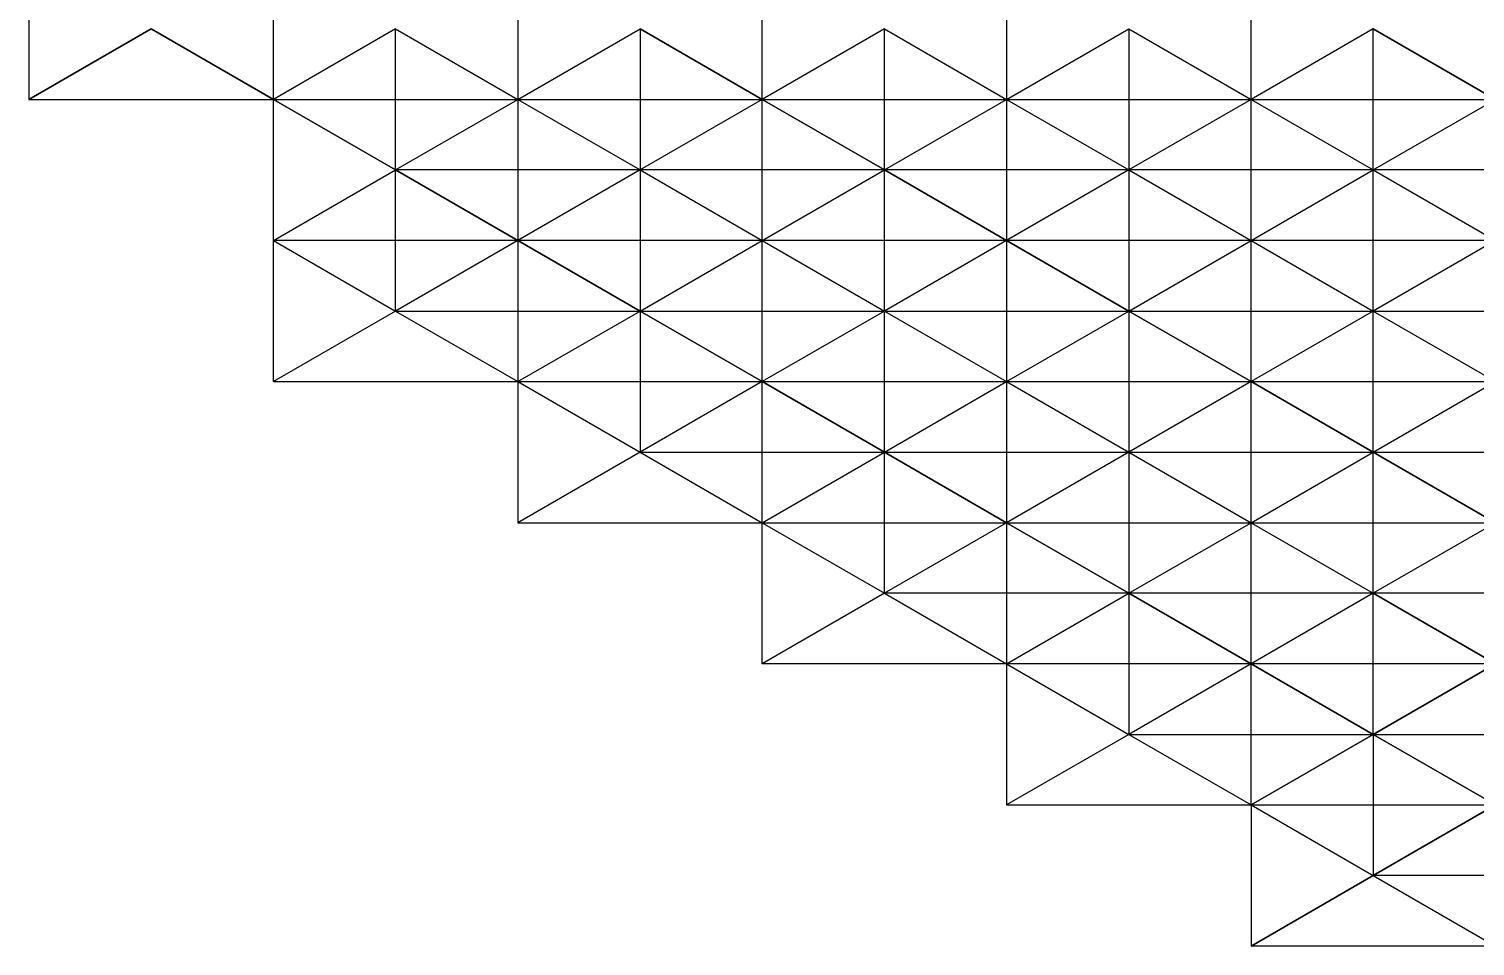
# Model space of a CAD drawing. Header units: millimetres. Extents: x 1123.9 to 1169.6, y 955.4 to 1004.6.
# Drawn here: x 1127.04 to 1139.33, y 956.56 to 964.36 of the extents above; entities that cross this region are included whole.
import ezdxf

# ---------------------------------------------------------------- set-up
doc = ezdxf.new("R2010")
doc.units = ezdxf.units.MM
for name, color, linetype in [('diagonals1', 3, 'Continuous'), ('diagonals2', 2, 'Continuous'), ('Layer1', 7, 'Continuous'), ('Layer2', 4, 'Continuous'), ('Layer3', 6, 'Continuous')]:
    doc.layers.add(name, color=color, linetype=linetype)

msp = doc.modelspace()

# ---------------------------------------------------------------- linework, layer by layer
at = {"layer": 'diagonals1'}
for p, q in [((1127.035, 963.756, 143.391), (1128.075, 964.356, 144.582)), ((1128.075, 964.356, 144.582), (1129.114, 963.756, 143.147)), ((1130.153, 964.356, 144.338), (1129.114, 963.756, 143.147)), ((1130.153, 964.356, 144.338), (1131.192, 963.756, 142.932)), ((1131.192, 963.756, 142.932), (1132.232, 964.356, 144.122)), ((1132.232, 964.356, 144.122), (1133.271, 963.756, 142.745)), ((1134.31, 964.356, 143.936), (1133.271, 963.756, 142.745)), ((1134.31, 964.356, 143.936), (1135.35, 963.756, 142.588)), ((1135.35, 963.756, 142.588), (1136.389, 964.356, 143.778)), ((1136.389, 964.356, 143.778), (1137.428, 963.756, 142.459)), ((1138.467, 964.356, 143.65), (1137.428, 963.756, 142.459)), ((1138.467, 964.356, 143.65), (1139.507, 963.756, 142.359)), ((1129.114, 963.756, 143.147), (1130.153, 963.156, 144.467)), ((1130.153, 963.156, 144.467), (1131.192, 963.756, 142.932)), ((1131.192, 963.756, 142.932), (1132.232, 963.156, 144.251)), ((1133.271, 963.756, 142.745), (1132.232, 963.156, 144.251)), ((1133.271, 963.756, 142.745), (1134.31, 963.156, 144.065)), ((1134.31, 963.156, 144.065), (1135.35, 963.756, 142.588)), ((1135.35, 963.756, 142.588), (1136.389, 963.156, 143.907)), ((1137.428, 963.756, 142.459), (1136.389, 963.156, 143.907)), ((1137.428, 963.756, 142.459), (1138.467, 963.156, 143.778)), ((1138.467, 963.156, 143.778), (1139.507, 963.756, 142.359)), ((1129.114, 962.556, 143.276), (1130.153, 963.156, 144.467)), ((1130.153, 963.156, 144.467), (1131.192, 962.556, 143.061)), ((1132.232, 963.156, 144.251), (1131.192, 962.556, 143.061)), ((1132.232, 963.156, 144.251), (1133.271, 962.556, 142.874)), ((1133.271, 962.556, 142.874), (1134.31, 963.156, 144.065)), ((1134.31, 963.156, 144.065), (1135.35, 962.556, 142.717)), ((1136.389, 963.156, 143.907), (1135.35, 962.556, 142.717)), ((1136.389, 963.156, 143.907), (1137.428, 962.556, 142.588)), ((1137.428, 962.556, 142.588), (1138.467, 963.156, 143.778)), ((1138.467, 963.156, 143.778), (1139.507, 962.556, 142.488)), ((1129.114, 962.556, 143.276), (1130.153, 961.956, 144.606)), ((1131.192, 962.556, 143.061), (1130.153, 961.956, 144.606)), ((1131.192, 962.556, 143.061), (1132.232, 961.956, 144.39)), ((1132.232, 961.956, 144.39), (1133.271, 962.556, 142.874)), ((1133.271, 962.556, 142.874), (1134.31, 961.956, 144.204)), ((1135.35, 962.556, 142.717), (1134.31, 961.956, 144.204)), ((1135.35, 962.556, 142.717), (1136.389, 961.956, 144.046)), ((1136.389, 961.956, 144.046), (1137.428, 962.556, 142.588)), ((1137.428, 962.556, 142.588), (1138.467, 961.956, 143.917)), ((1139.507, 962.556, 142.488), (1138.467, 961.956, 143.917)), ((1130.153, 961.956, 144.606), (1129.114, 961.356, 143.415)), ((1130.153, 961.956, 144.606), (1131.192, 961.356, 143.2)), ((1131.192, 961.356, 143.2), (1132.232, 961.956, 144.39)), ((1132.232, 961.956, 144.39), (1133.271, 961.356, 143.013)), ((1134.31, 961.956, 144.204), (1133.271, 961.356, 143.013)), ((1134.31, 961.956, 144.204), (1135.35, 961.356, 142.855)), ((1135.35, 961.356, 142.855), (1136.389, 961.956, 144.046)), ((1136.389, 961.956, 144.046), (1137.428, 961.356, 142.726)), ((1138.467, 961.956, 143.917), (1137.428, 961.356, 142.726)), ((1138.467, 961.956, 143.917), (1139.507, 961.356, 142.626)), ((1131.192, 961.356, 143.2), (1132.232, 960.756, 144.539)), ((1133.271, 961.356, 143.013), (1132.232, 960.756, 144.539)), ((1133.271, 961.356, 143.013), (1134.31, 960.756, 144.352)), ((1134.31, 960.756, 144.352), (1135.35, 961.356, 142.855)), ((1135.35, 961.356, 142.855), (1136.389, 960.756, 144.194)), ((1137.428, 961.356, 142.726), (1136.389, 960.756, 144.194)), ((1137.428, 961.356, 142.726), (1138.467, 960.756, 144.065)), ((1138.467, 960.756, 144.065), (1139.507, 961.356, 142.626)), ((1132.232, 960.756, 144.539), (1131.192, 960.156, 143.348)), ((1132.232, 960.756, 144.539), (1133.271, 960.156, 143.161)), ((1133.271, 960.156, 143.161), (1134.31, 960.756, 144.352)), ((1134.31, 960.756, 144.352), (1135.35, 960.156, 143.003)), ((1136.389, 960.756, 144.194), (1135.35, 960.156, 143.003)), ((1136.389, 960.756, 144.194), (1137.428, 960.156, 142.874)), ((1137.428, 960.156, 142.874), (1138.467, 960.756, 144.065)), ((1138.467, 960.756, 144.065), (1139.507, 960.156, 142.774)), ((1133.271, 960.156, 143.161), (1134.31, 959.556, 144.51)), ((1135.35, 960.156, 143.003), (1134.31, 959.556, 144.51)), ((1135.35, 960.156, 143.003), (1136.389, 959.556, 144.352)), ((1136.389, 959.556, 144.352), (1137.428, 960.156, 142.874)), ((1137.428, 960.156, 142.874), (1138.467, 959.556, 144.223)), ((1139.507, 960.156, 142.774), (1138.467, 959.556, 144.223)), ((1134.31, 959.556, 144.51), (1133.271, 958.956, 143.32)), ((1134.31, 959.556, 144.51), (1135.35, 958.956, 143.161)), ((1135.35, 958.956, 143.161), (1136.389, 959.556, 144.352)), ((1136.389, 959.556, 144.352), (1137.428, 958.956, 143.032)), ((1138.467, 959.556, 144.223), (1137.428, 958.956, 143.032)), ((1139.507, 958.956, 142.932), (1138.467, 959.556, 144.223)), ((1135.35, 958.956, 143.161), (1136.389, 958.356, 144.52)), ((1137.428, 958.956, 143.032), (1136.389, 958.356, 144.52)), ((1137.428, 958.956, 143.032), (1138.467, 958.356, 144.39)), ((1139.507, 958.956, 142.932), (1138.467, 958.356, 144.39)), ((1136.389, 958.356, 144.52), (1135.35, 957.756, 143.329)), ((1136.389, 958.356, 144.52), (1137.428, 957.756, 143.2)), ((1138.467, 958.356, 144.39), (1137.428, 957.756, 143.2)), ((1138.467, 958.356, 144.39), (1139.507, 957.756, 143.099)), ((1137.428, 957.756, 143.2), (1138.467, 957.156, 144.568)), ((1138.467, 957.156, 144.568), (1139.507, 957.756, 143.099)), ((1137.428, 956.555, 143.377), (1138.467, 957.156, 144.568)), ((1138.467, 957.156, 144.568), (1139.507, 956.555, 143.276))]:
    msp.add_line(p, q, dxfattribs=at)
at = {"layer": 'diagonals2'}
for p, q in [((1128.075, 964.356, 142.182), (1127.035, 963.756, 143.391)), ((1129.114, 963.756, 143.147), (1128.075, 964.356, 142.182)), ((1130.153, 964.356, 141.938), (1129.114, 963.756, 143.147)), ((1130.153, 964.356, 141.938), (1131.192, 963.756, 142.932)), ((1131.192, 963.756, 142.932), (1132.232, 964.356, 141.722)), ((1133.271, 963.756, 142.745), (1132.232, 964.356, 141.722)), ((1134.31, 964.356, 141.536), (1133.271, 963.756, 142.745)), ((1134.31, 964.356, 141.536), (1135.35, 963.756, 142.588)), ((1135.35, 963.756, 142.588), (1136.389, 964.356, 141.378)), ((1136.389, 964.356, 141.378), (1137.428, 963.756, 142.459)), ((1138.467, 964.356, 141.25), (1137.428, 963.756, 142.459)), ((1139.507, 963.756, 142.359), (1138.467, 964.356, 141.25)), ((1130.153, 963.156, 142.067), (1129.114, 963.756, 143.147)), ((1130.153, 963.156, 142.067), (1131.192, 963.756, 142.932)), ((1131.192, 963.756, 142.932), (1132.232, 963.156, 141.851)), ((1133.271, 963.756, 142.745), (1132.232, 963.156, 141.851)), ((1134.31, 963.156, 141.665), (1133.271, 963.756, 142.745)), ((1134.31, 963.156, 141.665), (1135.35, 963.756, 142.588)), ((1135.35, 963.756, 142.588), (1136.389, 963.156, 141.507)), ((1137.428, 963.756, 142.459), (1136.389, 963.156, 141.507)), ((1137.428, 963.756, 142.459), (1138.467, 963.156, 141.378)), ((1138.467, 963.156, 141.378), (1139.507, 963.756, 142.359)), ((1129.114, 962.556, 143.276), (1130.153, 963.156, 142.067)), ((1131.192, 962.556, 143.061), (1130.153, 963.156, 142.067)), ((1132.232, 963.156, 141.851), (1131.192, 962.556, 143.061)), ((1132.232, 963.156, 141.851), (1133.271, 962.556, 142.874)), ((1133.271, 962.556, 142.874), (1134.31, 963.156, 141.665)), ((1135.35, 962.556, 142.717), (1134.31, 963.156, 141.665)), ((1136.389, 963.156, 141.507), (1135.35, 962.556, 142.717)), ((1136.389, 963.156, 141.507), (1137.428, 962.556, 142.588)), ((1137.428, 962.556, 142.588), (1138.467, 963.156, 141.378)), ((1138.467, 963.156, 141.378), (1139.507, 962.556, 142.488)), ((1129.114, 962.556, 143.276), (1130.153, 961.956, 142.206)), ((1131.192, 962.556, 143.061), (1130.153, 961.956, 142.206)), ((1132.232, 961.956, 141.99), (1131.192, 962.556, 143.061)), ((1132.232, 961.956, 141.99), (1133.271, 962.556, 142.874)), ((1133.271, 962.556, 142.874), (1134.31, 961.956, 141.804)), ((1135.35, 962.556, 142.717), (1134.31, 961.956, 141.804)), ((1136.389, 961.956, 141.646), (1135.35, 962.556, 142.717)), ((1136.389, 961.956, 141.646), (1137.428, 962.556, 142.588)), ((1137.428, 962.556, 142.588), (1138.467, 961.956, 141.517)), ((1139.507, 962.556, 142.488), (1138.467, 961.956, 141.517)), ((1130.153, 961.956, 142.206), (1129.114, 961.356, 143.415)), ((1130.153, 961.956, 142.206), (1131.192, 961.356, 143.2)), ((1131.192, 961.356, 143.2), (1132.232, 961.956, 141.99)), ((1133.271, 961.356, 143.013), (1132.232, 961.956, 141.99)), ((1134.31, 961.956, 141.804), (1133.271, 961.356, 143.013)), ((1134.31, 961.956, 141.804), (1135.35, 961.356, 142.855)), ((1135.35, 961.356, 142.855), (1136.389, 961.956, 141.646)), ((1137.428, 961.356, 142.726), (1136.389, 961.956, 141.646)), ((1138.467, 961.956, 141.517), (1137.428, 961.356, 142.726)), ((1138.467, 961.956, 141.517), (1139.507, 961.356, 142.626)), ((1131.192, 961.356, 143.2), (1132.232, 960.756, 142.139)), ((1133.271, 961.356, 143.013), (1132.232, 960.756, 142.139)), ((1134.31, 960.756, 141.952), (1133.271, 961.356, 143.013)), ((1134.31, 960.756, 141.952), (1135.35, 961.356, 142.855)), ((1135.35, 961.356, 142.855), (1136.389, 960.756, 141.794)), ((1137.428, 961.356, 142.726), (1136.389, 960.756, 141.794)), ((1138.467, 960.756, 141.665), (1137.428, 961.356, 142.726)), ((1138.467, 960.756, 141.665), (1139.507, 961.356, 142.626)), ((1132.232, 960.756, 142.139), (1131.192, 960.156, 143.348)), ((1132.232, 960.756, 142.139), (1133.271, 960.156, 143.161)), ((1133.271, 960.156, 143.161), (1134.31, 960.756, 141.952)), ((1135.35, 960.156, 143.003), (1134.31, 960.756, 141.952)), ((1136.389, 960.756, 141.794), (1135.35, 960.156, 143.003)), ((1136.389, 960.756, 141.794), (1137.428, 960.156, 142.874)), ((1137.428, 960.156, 142.874), (1138.467, 960.756, 141.665)), ((1139.507, 960.156, 142.774), (1138.467, 960.756, 141.665)), ((1133.271, 960.156, 143.161), (1134.31, 959.556, 142.11)), ((1135.35, 960.156, 143.003), (1134.31, 959.556, 142.11)), ((1136.389, 959.556, 141.952), (1135.35, 960.156, 143.003)), ((1136.389, 959.556, 141.952), (1137.428, 960.156, 142.874)), ((1137.428, 960.156, 142.874), (1138.467, 959.556, 141.823)), ((1139.507, 960.156, 142.774), (1138.467, 959.556, 141.823)), ((1134.31, 959.556, 142.11), (1133.271, 958.956, 143.32)), ((1134.31, 959.556, 142.11), (1135.35, 958.956, 143.161)), ((1135.35, 958.956, 143.161), (1136.389, 959.556, 141.952)), ((1137.428, 958.956, 143.032), (1136.389, 959.556, 141.952)), ((1138.467, 959.556, 141.823), (1137.428, 958.956, 143.032)), ((1138.467, 959.556, 141.823), (1139.507, 958.956, 142.932)), ((1135.35, 958.956, 143.161), (1136.389, 958.356, 142.12)), ((1137.428, 958.956, 143.032), (1136.389, 958.356, 142.12)), ((1138.467, 958.356, 141.99), (1137.428, 958.956, 143.032)), ((1138.467, 958.356, 141.99), (1139.507, 958.956, 142.932)), ((1136.389, 958.356, 142.12), (1135.35, 957.756, 143.329)), ((1136.389, 958.356, 142.12), (1137.428, 957.756, 143.2)), ((1137.428, 957.756, 143.2), (1138.467, 958.356, 141.99)), ((1139.507, 957.756, 143.099), (1138.467, 958.356, 141.99)), ((1137.428, 957.756, 143.2), (1138.467, 957.156, 142.168)), ((1139.507, 957.756, 143.099), (1138.467, 957.156, 142.168)), ((1138.467, 957.156, 142.168), (1137.428, 956.555, 143.377)), ((1138.467, 957.156, 142.168), (1139.507, 956.555, 143.276))]:
    msp.add_line(p, q, dxfattribs=at)
at = {"layer": 'Layer1'}
for p, q in [((1130.153, 963.156, 144.467), (1130.153, 964.356, 144.338)), ((1132.232, 964.356, 144.122), (1132.232, 963.156, 144.251)), ((1134.31, 963.156, 144.065), (1134.31, 964.356, 143.936)), ((1136.389, 964.356, 143.778), (1136.389, 963.156, 143.907)), ((1138.467, 963.156, 143.778), (1138.467, 964.356, 143.65)), ((1132.232, 963.156, 144.251), (1130.153, 963.156, 144.467)), ((1130.153, 961.956, 144.606), (1130.153, 963.156, 144.467)), ((1134.31, 963.156, 144.065), (1132.232, 963.156, 144.251)), ((1132.232, 963.156, 144.251), (1132.232, 961.956, 144.39)), ((1136.389, 963.156, 143.907), (1134.31, 963.156, 144.065)), ((1134.31, 961.956, 144.204), (1134.31, 963.156, 144.065)), ((1138.467, 963.156, 143.778), (1136.389, 963.156, 143.907)), ((1136.389, 963.156, 143.907), (1136.389, 961.956, 144.046)), ((1140.546, 963.156, 143.678), (1138.467, 963.156, 143.778)), ((1138.467, 961.956, 143.917), (1138.467, 963.156, 143.778)), ((1130.153, 961.956, 144.606), (1132.232, 961.956, 144.39)), ((1132.232, 961.956, 144.39), (1134.31, 961.956, 144.204)), ((1132.232, 961.956, 144.39), (1132.232, 960.756, 144.539)), ((1134.31, 961.956, 144.204), (1136.389, 961.956, 144.046)), ((1134.31, 960.756, 144.352), (1134.31, 961.956, 144.204)), ((1136.389, 961.956, 144.046), (1138.467, 961.956, 143.917)), ((1136.389, 961.956, 144.046), (1136.389, 960.756, 144.194)), ((1138.467, 961.956, 143.917), (1140.546, 961.956, 143.816)), ((1138.467, 960.756, 144.065), (1138.467, 961.956, 143.917)), ((1132.232, 960.756, 144.539), (1134.31, 960.756, 144.352)), ((1134.31, 960.756, 144.352), (1136.389, 960.756, 144.194)), ((1134.31, 959.556, 144.51), (1134.31, 960.756, 144.352)), ((1136.389, 960.756, 144.194), (1138.467, 960.756, 144.065)), ((1136.389, 960.756, 144.194), (1136.389, 959.556, 144.352)), ((1138.467, 960.756, 144.065), (1140.546, 960.756, 143.964)), ((1138.467, 959.556, 144.223), (1138.467, 960.756, 144.065)), ((1136.389, 959.556, 144.352), (1134.31, 959.556, 144.51)), ((1138.467, 959.556, 144.223), (1136.389, 959.556, 144.352)), ((1136.389, 959.556, 144.352), (1136.389, 958.356, 144.52)), ((1140.546, 959.556, 144.122), (1138.467, 959.556, 144.223)), ((1138.467, 958.356, 144.39), (1138.467, 959.556, 144.223)), ((1136.389, 958.356, 144.52), (1138.467, 958.356, 144.39)), ((1138.467, 958.356, 144.39), (1140.546, 958.356, 144.29)), ((1138.467, 958.356, 144.39), (1138.467, 958.356, 144.39)), ((1138.467, 958.356, 144.39), (1138.467, 957.156, 144.568)), ((1140.546, 957.156, 144.467), (1138.467, 957.156, 144.568))]:
    msp.add_line(p, q, dxfattribs=at)
at = {"layer": 'Layer2'}
for p, q in [((1127.035, 964.956, 143.272), (1127.035, 963.756, 143.391)), ((1129.114, 963.756, 143.147), (1129.114, 964.956, 143.027)), ((1131.192, 964.956, 142.812), (1131.192, 963.756, 142.932)), ((1133.271, 963.756, 142.745), (1133.271, 964.956, 142.626)), ((1135.35, 964.956, 142.469), (1135.35, 963.756, 142.588)), ((1137.428, 963.756, 142.459), (1137.428, 964.956, 142.34)), ((1127.035, 963.756, 143.391), (1129.114, 963.756, 143.147)), ((1129.114, 963.756, 143.147), (1131.192, 963.756, 142.932)), ((1129.114, 962.556, 143.276), (1129.114, 963.756, 143.147)), ((1131.192, 963.756, 142.932), (1133.271, 963.756, 142.745)), ((1131.192, 963.756, 142.932), (1131.192, 962.556, 143.061)), ((1133.271, 963.756, 142.745), (1135.35, 963.756, 142.588)), ((1133.271, 962.556, 142.874), (1133.271, 963.756, 142.745)), ((1135.35, 963.756, 142.588), (1137.428, 963.756, 142.459)), ((1135.35, 963.756, 142.588), (1135.35, 962.556, 142.717)), ((1137.428, 963.756, 142.459), (1139.507, 963.756, 142.359)), ((1137.428, 962.556, 142.588), (1137.428, 963.756, 142.459)), ((1131.192, 962.556, 143.061), (1129.114, 962.556, 143.276)), ((1129.114, 961.356, 143.415), (1129.114, 962.556, 143.276)), ((1133.271, 962.556, 142.874), (1131.192, 962.556, 143.061)), ((1131.192, 962.556, 143.061), (1131.192, 961.356, 143.2)), ((1135.35, 962.556, 142.717), (1133.271, 962.556, 142.874)), ((1133.271, 961.356, 143.013), (1133.271, 962.556, 142.874)), ((1137.428, 962.556, 142.588), (1135.35, 962.556, 142.717)), ((1135.35, 962.556, 142.717), (1135.35, 961.356, 142.855)), ((1139.507, 962.556, 142.488), (1137.428, 962.556, 142.588)), ((1137.428, 961.356, 142.726), (1137.428, 962.556, 142.588)), ((1129.114, 961.356, 143.415), (1131.192, 961.356, 143.2)), ((1131.192, 961.356, 143.2), (1133.271, 961.356, 143.013)), ((1131.192, 961.356, 143.2), (1131.192, 960.156, 143.348)), ((1133.271, 961.356, 143.013), (1135.35, 961.356, 142.855)), ((1133.271, 960.156, 143.161), (1133.271, 961.356, 143.013)), ((1135.35, 961.356, 142.855), (1137.428, 961.356, 142.726)), ((1135.35, 961.356, 142.855), (1135.35, 960.156, 143.003)), ((1137.428, 961.356, 142.726), (1139.507, 961.356, 142.626)), ((1137.428, 960.156, 142.874), (1137.428, 961.356, 142.726)), ((1131.192, 960.156, 143.348), (1133.271, 960.156, 143.161)), ((1133.271, 960.156, 143.161), (1135.35, 960.156, 143.003)), ((1133.271, 958.956, 143.32), (1133.271, 960.156, 143.161)), ((1135.35, 960.156, 143.003), (1137.428, 960.156, 142.874)), ((1135.35, 960.156, 143.003), (1135.35, 958.956, 143.161)), ((1137.428, 960.156, 142.874), (1139.507, 960.156, 142.774)), ((1137.428, 958.956, 143.032), (1137.428, 960.156, 142.874)), ((1135.35, 958.956, 143.161), (1133.271, 958.956, 143.32)), ((1137.428, 958.956, 143.032), (1135.35, 958.956, 143.161)), ((1135.35, 958.956, 143.161), (1135.35, 957.756, 143.329)), ((1139.507, 958.956, 142.932), (1137.428, 958.956, 143.032)), ((1137.428, 957.756, 143.2), (1137.428, 958.956, 143.032)), ((1135.35, 957.756, 143.329), (1137.428, 957.756, 143.2)), ((1137.428, 957.756, 143.2), (1139.507, 957.756, 143.099)), ((1137.428, 957.756, 143.2), (1137.428, 957.756, 143.2)), ((1137.428, 957.756, 143.2), (1137.428, 956.555, 143.377)), ((1139.507, 956.555, 143.276), (1137.428, 956.555, 143.377))]:
    msp.add_line(p, q, dxfattribs=at)
at = {"layer": 'Layer3'}
for p, q in [((1130.153, 963.156, 142.067), (1130.153, 964.356, 141.938)), ((1132.232, 964.356, 141.722), (1132.232, 963.156, 141.851)), ((1134.31, 963.156, 141.665), (1134.31, 964.356, 141.536)), ((1136.389, 964.356, 141.378), (1136.389, 963.156, 141.507)), ((1138.467, 963.156, 141.378), (1138.467, 964.356, 141.25)), ((1132.232, 963.156, 141.851), (1130.153, 963.156, 142.067)), ((1130.153, 961.956, 142.206), (1130.153, 963.156, 142.067)), ((1134.31, 963.156, 141.665), (1132.232, 963.156, 141.851)), ((1132.232, 963.156, 141.851), (1132.232, 961.956, 141.99)), ((1136.389, 963.156, 141.507), (1134.31, 963.156, 141.665)), ((1134.31, 961.956, 141.804), (1134.31, 963.156, 141.665)), ((1138.467, 963.156, 141.378), (1136.389, 963.156, 141.507)), ((1136.389, 963.156, 141.507), (1136.389, 961.956, 141.646)), ((1140.546, 963.156, 141.278), (1138.467, 963.156, 141.378)), ((1138.467, 961.956, 141.517), (1138.467, 963.156, 141.378)), ((1130.153, 961.956, 142.206), (1132.232, 961.956, 141.99)), ((1132.232, 961.956, 141.99), (1134.31, 961.956, 141.804)), ((1132.232, 961.956, 141.99), (1132.232, 960.756, 142.139)), ((1134.31, 961.956, 141.804), (1136.389, 961.956, 141.646)), ((1134.31, 960.756, 141.952), (1134.31, 961.956, 141.804)), ((1136.389, 961.956, 141.646), (1138.467, 961.956, 141.517)), ((1136.389, 961.956, 141.646), (1136.389, 960.756, 141.794)), ((1138.467, 961.956, 141.517), (1140.546, 961.956, 141.416)), ((1138.467, 960.756, 141.665), (1138.467, 961.956, 141.517)), ((1132.232, 960.756, 142.139), (1134.31, 960.756, 141.952)), ((1134.31, 960.756, 141.952), (1136.389, 960.756, 141.794)), ((1134.31, 959.556, 142.11), (1134.31, 960.756, 141.952)), ((1136.389, 960.756, 141.794), (1138.467, 960.756, 141.665)), ((1136.389, 960.756, 141.794), (1136.389, 959.556, 141.952)), ((1138.467, 960.756, 141.665), (1140.546, 960.756, 141.564)), ((1138.467, 959.556, 141.823), (1138.467, 960.756, 141.665)), ((1136.389, 959.556, 141.952), (1134.31, 959.556, 142.11)), ((1138.467, 959.556, 141.823), (1136.389, 959.556, 141.952)), ((1136.389, 959.556, 141.952), (1136.389, 958.356, 142.12)), ((1140.546, 959.556, 141.722), (1138.467, 959.556, 141.823)), ((1138.467, 958.356, 141.99), (1138.467, 959.556, 141.823)), ((1136.389, 958.356, 142.12), (1138.467, 958.356, 141.99)), ((1138.467, 958.356, 141.99), (1140.546, 958.356, 141.89)), ((1138.467, 958.356, 141.99), (1138.467, 958.356, 141.99)), ((1138.467, 958.356, 141.99), (1138.467, 957.156, 142.168)), ((1140.546, 957.156, 142.067), (1138.467, 957.156, 142.168))]:
    msp.add_line(p, q, dxfattribs=at)

doc.saveas('drawing.dxf')
